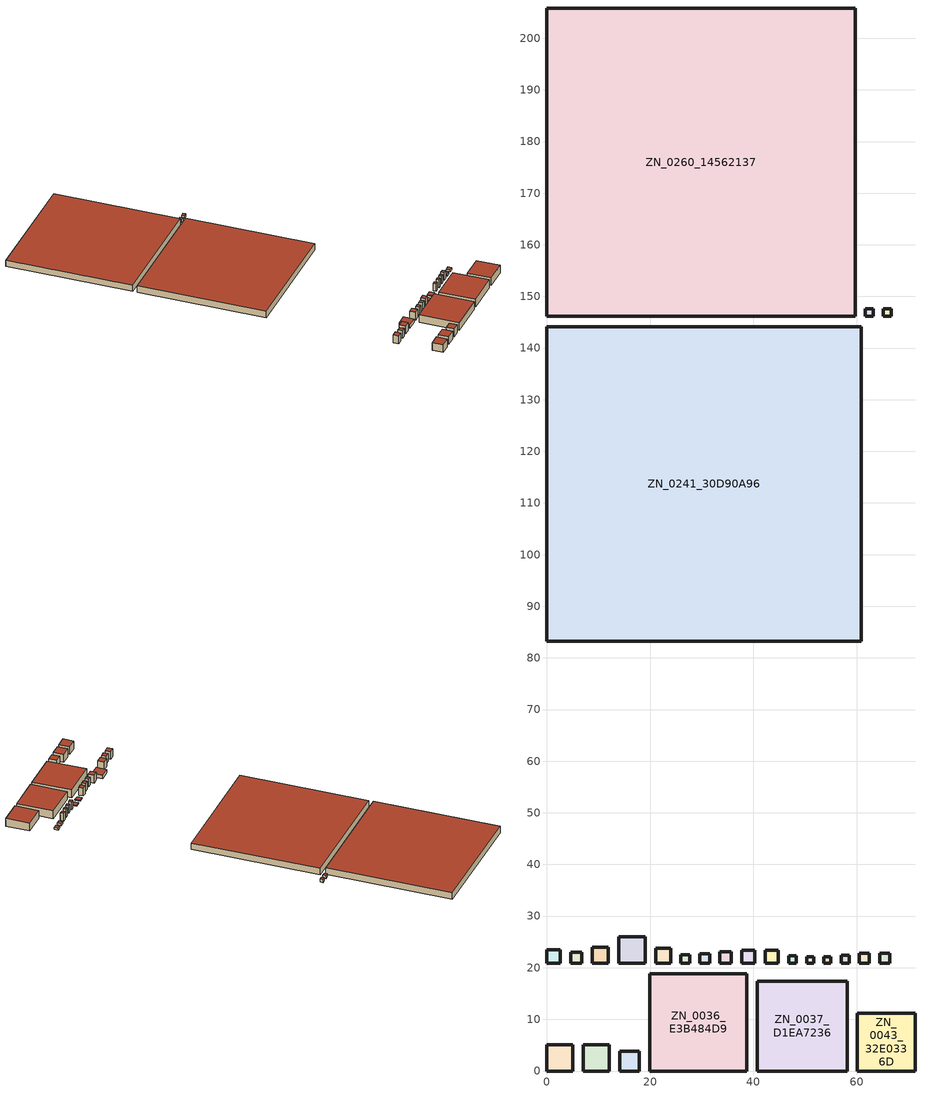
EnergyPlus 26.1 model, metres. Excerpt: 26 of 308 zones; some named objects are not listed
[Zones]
ZN_0033_D39EEAB2
 floor ground (Default_Floor_Construction): 0,5.08 5.08,5.08 5.08,0 0,0 z15
 wall outside (Default_Wall_Construction): 5.08,5.08 0,5.08 0,0 5.08,0 5.08,5.08 z15:18.95
 roof outside (Default_Roof_Construction): 0,0 5.08,0 5.08,5.08 0,5.08 z18.95
ZN_0034_07287086
 floor ground (Default_Floor_Construction): 7.08,5.06 12.14,5.06 12.14,0 7.08,0 z15
 wall outside (Default_Wall_Construction): 12.14,5.06 7.08,5.06 7.08,0 12.14,0 12.14,5.06 z15:18.95
 roof outside (Default_Roof_Construction): 7.08,0 12.14,0 12.14,5.06 7.08,5.06 z18.95
ZN_0035_F6236351
 floor ground (Default_Floor_Construction): 14.14,3.79 17.93,3.79 17.93,0 14.14,0 z15
 wall outside (Default_Wall_Construction): 17.93,3.79 14.14,3.79 14.14,0 17.93,0 17.93,3.79 z15:18.95
 roof outside (Default_Roof_Construction): 14.14,0 17.93,0 17.93,3.79 14.14,3.79 z18.95
ZN_0036_E3B484D9
 floor ground (Default_Floor_Construction): 19.93,18.83 38.77,18.83 38.77,0 19.93,0 z15
 wall outside (Default_Wall_Construction): 38.77,18.83 19.93,18.83 19.93,0 38.77,0 38.77,18.83 z15:18.95
 roof outside (Default_Roof_Construction): 19.93,0 38.77,0 38.77,18.83 19.93,18.83 z18.95
ZN_0037_D1EA7236
 floor ground (Default_Floor_Construction): 40.77,17.4 58.17,17.4 58.17,0 40.77,0 z15
 wall outside (Default_Wall_Construction): 58.17,17.4 40.77,17.4 40.77,0 58.17,0 58.17,17.4 z15:18.95
 roof outside (Default_Roof_Construction): 40.77,0 58.17,0 58.17,17.4 40.77,17.4 z18.95
ZN_0043_32E0336D
 floor ground (Default_Floor_Construction): 60.17,11.2 71.36,11.2 71.36,0 60.17,0 z15
 wall outside (Default_Wall_Construction): 71.36,11.2 60.17,11.2 60.17,0 71.36,0 71.36,11.2 z15:18.95
 roof outside (Default_Roof_Construction): 60.17,0 71.36,0 71.36,11.2 60.17,11.2 z18.95
ZN_0123_26A2CCAB
 floor ground (Default_Floor_Construction): 0,23.49 2.65,23.49 2.65,20.83 0,20.83 z15
 wall outside (Default_Wall_Construction): 2.65,23.49 0,23.49 0,20.83 2.65,20.83 2.65,23.49 z15:18.95
 roof outside (Default_Roof_Construction): 0,20.83 2.65,20.83 2.65,23.49 0,23.49 z18.95
ZN_0124_A8FB1DF4
 floor ground (Default_Floor_Construction): 4.65,23 6.82,23 6.82,20.83 4.65,20.83 z15
 wall outside (Default_Wall_Construction): 6.82,23 4.65,23 4.65,20.83 6.82,20.83 6.82,23 z15:18.95
 roof outside (Default_Roof_Construction): 4.65,20.83 6.82,20.83 6.82,23 4.65,23 z18.95
ZN_0125_6FCFDAB5
 floor ground (Default_Floor_Construction): 8.82,23.95 11.94,23.95 11.94,20.83 8.82,20.83 z15
 wall outside (Default_Wall_Construction): 11.94,23.95 8.82,23.95 8.82,20.83 11.94,20.83 11.94,23.95 z15:18.95
 roof outside (Default_Roof_Construction): 8.82,20.83 11.94,20.83 11.94,23.95 8.82,23.95 z18.95
ZN_0126_525020AB
 floor ground (Default_Floor_Construction): 13.94,25.98 19.08,25.98 19.08,20.83 13.94,20.83 z15
 wall outside (Default_Wall_Construction): 19.08,25.98 13.94,25.98 13.94,20.83 19.08,20.83 19.08,25.98 z15:16.75
 roof outside (Default_Roof_Construction): 13.94,20.83 19.08,20.83 19.08,25.98 13.94,25.98 z16.75
ZN_0127_4ABBF6DC
 floor ground (Default_Floor_Construction): 21.08,23.73 23.97,23.73 23.97,20.83 21.08,20.83 z15
 wall outside (Default_Wall_Construction): 23.97,23.73 21.08,23.73 21.08,20.83 23.97,20.83 23.97,23.73 z15:19
 roof outside (Default_Roof_Construction): 21.08,20.83 23.97,20.83 23.97,23.73 21.08,23.73 z19
ZN_0128_343C80E1
 floor ground (Default_Floor_Construction): 25.97,22.53 27.67,22.53 27.67,20.83 25.97,20.83 z15
 wall outside (Default_Wall_Construction): 27.67,22.53 25.97,22.53 25.97,20.83 27.67,20.83 27.67,22.53 z15:18.95
 roof outside (Default_Roof_Construction): 25.97,20.83 27.67,20.83 27.67,22.53 25.97,22.53 z18.95
ZN_0129_FCDEA63D
 floor ground (Default_Floor_Construction): 29.67,22.7 31.53,22.7 31.53,20.83 29.67,20.83 z15
 wall outside (Default_Wall_Construction): 31.53,22.7 29.67,22.7 29.67,20.83 31.53,20.83 31.53,22.7 z15:18.95
 roof outside (Default_Roof_Construction): 29.67,20.83 31.53,20.83 31.53,22.7 29.67,22.7 z18.95
ZN_0130_450B3D0F
 floor ground (Default_Floor_Construction): 33.53,23.05 35.74,23.05 35.74,20.83 33.53,20.83 z15
 wall outside (Default_Wall_Construction): 35.74,23.05 33.53,23.05 33.53,20.83 35.74,20.83 35.74,23.05 z15:18.95
 roof outside (Default_Roof_Construction): 33.53,20.83 35.74,20.83 35.74,23.05 33.53,23.05 z18.95
ZN_0194_0F0D150B
 floor ground (Default_Floor_Construction): 37.74,23.4 40.3,23.4 40.3,20.83 37.74,20.83 z15
 wall outside (Default_Wall_Construction): 40.3,23.4 37.74,23.4 37.74,20.83 40.3,20.83 40.3,23.4 z15:15.39
 roof outside (Default_Roof_Construction): 37.74,20.83 40.3,20.83 40.3,23.4 37.74,23.4 z15.39
ZN_0195_3DDD217D
 floor ground (Default_Floor_Construction): 42.3,23.4 44.87,23.4 44.87,20.83 42.3,20.83 z15
 wall outside (Default_Wall_Construction): 44.87,23.4 42.3,23.4 42.3,20.83 44.87,20.83 44.87,23.4 z15:15.39
 roof outside (Default_Roof_Construction): 42.3,20.83 44.87,20.83 44.87,23.4 42.3,23.4 z15.39
ZN_0207_BC55BDE5
 floor ground (Default_Floor_Construction): 46.87,22.31 48.34,22.31 48.34,20.83 46.87,20.83 z15
 wall outside (Default_Wall_Construction): 48.34,22.31 46.87,22.31 46.87,20.83 48.34,20.83 48.34,22.31 z15:18.95
 roof outside (Default_Roof_Construction): 46.87,20.83 48.34,20.83 48.34,22.31 46.87,22.31 z18.95
ZN_0208_B04A5E69
 floor ground (Default_Floor_Construction): 50.34,22.17 51.68,22.17 51.68,20.83 50.34,20.83 z15
 wall outside (Default_Wall_Construction): 51.68,22.17 50.34,22.17 50.34,20.83 51.68,20.83 51.68,22.17 z15:18.95
 roof outside (Default_Roof_Construction): 50.34,20.83 51.68,20.83 51.68,22.17 50.34,22.17 z18.95
ZN_0209_0B5E417C
 floor ground (Default_Floor_Construction): 53.68,22.15 54.99,22.15 54.99,20.83 53.68,20.83 z15
 wall outside (Default_Wall_Construction): 54.99,22.15 53.68,22.15 53.68,20.83 54.99,20.83 54.99,22.15 z15:18.95
 roof outside (Default_Roof_Construction): 53.68,20.83 54.99,20.83 54.99,22.15 53.68,22.15 z18.95
ZN_0210_C05A5679
 floor ground (Default_Floor_Construction): 56.99,22.4 58.56,22.4 58.56,20.83 56.99,20.83 z15
 wall outside (Default_Wall_Construction): 58.56,22.4 56.99,22.4 56.99,20.83 58.56,20.83 58.56,22.4 z15:18.95
 roof outside (Default_Roof_Construction): 56.99,20.83 58.56,20.83 58.56,22.4 56.99,22.4 z18.95
ZN_0222_367716B4
 floor ground (Default_Floor_Construction): 60.56,22.78 62.5,22.78 62.5,20.83 60.56,20.83 z15
 wall outside (Default_Wall_Construction): 62.5,22.78 60.56,22.78 60.56,20.83 62.5,20.83 62.5,22.78 z15:15.99
 roof outside (Default_Roof_Construction): 60.56,20.83 62.5,20.83 62.5,22.78 60.56,22.78 z15.99
ZN_0223_CDB3D360
 floor ground (Default_Floor_Construction): 64.5,22.78 66.44,22.78 66.44,20.83 64.5,20.83 z15
 wall outside (Default_Wall_Construction): 66.44,22.78 64.5,22.78 64.5,20.83 66.44,20.83 66.44,22.78 z15:15.99
 roof outside (Default_Roof_Construction): 64.5,20.83 66.44,20.83 66.44,22.78 64.5,22.78 z15.99
ZN_0241_30D90A96
 floor ground (Default_Floor_Construction): 0,144.16 60.93,144.16 60.93,83.23 0,83.23 z15
 wall outside (Default_Wall_Construction): 60.93,144.16 0,144.16 0,83.23 60.93,83.23 60.93,144.16 z15:18.2
 roof outside (Default_Roof_Construction): 0,83.23 60.93,83.23 60.93,144.16 0,144.16 z18.2
ZN_0260_14562137
 floor ground (Default_Floor_Construction): 0,205.86 59.7,205.86 59.7,146.16 0,146.16 z15
 wall outside (Default_Wall_Construction): 59.7,205.86 0,205.86 0,146.16 59.7,146.16 59.7,205.86 z15:18.2
 roof outside (Default_Roof_Construction): 0,146.16 59.7,146.16 59.7,205.86 0,205.86 z18.2
ZN_0274_1ED6441B
 floor ground (Default_Floor_Construction): 61.7,147.66 63.2,147.66 63.2,146.16 61.7,146.16 z15
 wall outside (Default_Wall_Construction): 63.2,147.66 61.7,147.66 61.7,146.16 63.2,146.16 63.2,147.66 z15:16.57
 roof outside (Default_Roof_Construction): 61.7,146.16 63.2,146.16 63.2,147.66 61.7,147.66 z16.57
ZN_0275_2B29D3B8
 floor ground (Default_Floor_Construction): 65.2,147.66 66.7,147.66 66.7,146.16 65.2,146.16 z15
 wall outside (Default_Wall_Construction): 66.7,147.66 65.2,147.66 65.2,146.16 66.7,146.16 66.7,147.66 z15:16.57
 roof outside (Default_Roof_Construction): 65.2,146.16 66.7,146.16 66.7,147.66 65.2,147.66 z16.57
[Building]
GreenFlow_MVP_Building: 0, City, 0.04, 0.4, FullExterior
[SizingPeriod:DesignDay]
GreenFlow_Hanoi_Summer_Design_Day: 7, 21, SummerDesignDay, 35, 8, , , Wetbulb, 26, , , , , 101325, 3, 180, No, No, No, ASHRAEClearSky, , , , , 1
GreenFlow_Hanoi_Winter_Design_Day: 1, 21, WinterDesignDay, 12, 5, , , Wetbulb, 8, , , , , 101325, 3, 0, No, No, No, ASHRAEClearSky, , , , , 0.8
[Site:Location]
Hanoi.City: 21.03, 105.85, 7, 10
[Site:GroundTemperature:BuildingSurface]
18, 18, 20, 23, 26, 28, 29, 29, 27, 25, 22, 19
[Material]
Default_Material_Mass: MediumRough, 0.2, 1, 1000, 1000
[Material:NoMass]
Default_Insulation: MediumRough, 2
[Construction]
Default_Wall_Construction; Default_Roof_Construction: Default_Material_Mass, Default_Insulation
Default_Floor_Construction: Default_Material_Mass
[Zone]
ZN_0033_D39EEAB2: 0, 0, 0, 15, 1, 1, 3.95, 101.793, 25.7703, , , Yes
ZN_0034_07287086: 0, 7.07645, 0, 15, 1, 1, 3.95, 101.183, 25.6159, , , Yes
ZN_0035_F6236351: 0, 14.1377, 0, 15, 1, 1, 3.95, 56.8269, 14.3866, , , Yes
ZN_0036_E3B484D9: 0, 19.9306, 0, 15, 1, 1, 3.95, 1401.21, 354.736, , , Yes
ZN_0037_D1EA7236: 0, 40.7651, 0, 15, 1, 1, 3.95, 1196.26, 302.851, , , Yes
ZN_0043_32E0336D: 0, 60.1677, 0, 15, 1, 1, 3.95, 495.2, 125.367, , , Yes
ZN_0123_26A2CCAB: 0, 0, 20.8344, 15, 1, 1, 3.95, 27.7577, 7.02727, , , Yes
ZN_0124_A8FB1DF4: 0, 4.6509, 20.8344, 15, 1, 1, 3.95, 18.5588, 4.69842, , , Yes
ZN_0125_6FCFDAB5: 0, 8.81848, 20.8344, 15, 1, 1, 3.95, 38.414, 9.72506, , , Yes
ZN_0126_525020AB: 0, 13.937, 20.8344, 15, 1, 1, 1.7545, 46.4121, 26.4532, , , Yes
ZN_0127_4ABBF6DC: 0, 21.0803, 20.8344, 15, 1, 1, 4, 33.5056, 8.37639, , , Yes
ZN_0128_343C80E1: 0, 25.9745, 20.8344, 15, 1, 1, 3.95, 11.3524, 2.87401, , , Yes
ZN_0129_FCDEA63D: 0, 29.6697, 20.8344, 15, 1, 1, 3.95, 13.685, 3.46456, , , Yes
ZN_0130_450B3D0F: 0, 33.5311, 20.8344, 15, 1, 1, 3.95, 19.32, 4.89114, , , Yes
ZN_0194_0F0D150B: 0, 37.7427, 20.8344, 15, 1, 1, 0.3916, 2.57085, 6.565, , , Yes
ZN_0195_3DDD217D: 0, 42.3049, 20.8344, 15, 1, 1, 0.3911, 2.56722, 6.5641, , , Yes
ZN_0207_BC55BDE5: 0, 46.8669, 20.8344, 15, 1, 1, 3.95, 8.61303, 2.18051, , , Yes
ZN_0208_B04A5E69: 0, 50.3436, 20.8344, 15, 1, 1, 3.95, 7.01615, 1.77624, , , Yes
ZN_0209_0B5E417C: 0, 53.6764, 20.8344, 15, 1, 1, 3.95, 6.84684, 1.73338, , , Yes
ZN_0210_C05A5679: 0, 56.9929, 20.8344, 15, 1, 1, 3.95, 9.6744, 2.44921, , , Yes
ZN_0222_367716B4: 0, 60.5579, 20.8344, 15, 1, 1, 0.9887, 3.72819, 3.7708, , , Yes
ZN_0223_CDB3D360: 0, 64.4998, 20.8344, 15, 1, 1, 0.9888, 3.72916, 3.7714, , , Yes
ZN_0241_30D90A96: 0, 0, 83.2328, 15, 1, 1, 3.2, 11878.8, 3712.13, , , Yes
ZN_0260_14562137: 0, 0, 146.16, 15, 1, 1, 3.2, 11405, 3564.05, , , Yes
ZN_0274_1ED6441B: 0, 61.6997, 146.16, 15, 1, 1, 1.5707, 3.53408, 2.25, , , Yes
ZN_0275_2B29D3B8: 0, 65.1997, 146.16, 15, 1, 1, 1.5707, 3.53408, 2.25, , , Yes
[People]
ZN_0033_D39EEAB2_People: ZN_0033_D39EEAB2, GreenFlow_Occupancy_Schedule, People, 1.0308, , , 0.3, , Activity_Level_Default
ZN_0034_07287086_People: ZN_0034_07287086, GreenFlow_Occupancy_Schedule, People, 1.0246, , , 0.3, , Activity_Level_Default
ZN_0035_F6236351_People: ZN_0035_F6236351, GreenFlow_Occupancy_Schedule, People, 0.5755, , , 0.3, , Activity_Level_Default
ZN_0036_E3B484D9_People: ZN_0036_E3B484D9, GreenFlow_Occupancy_Schedule, People, 35.4736, , , 0.3, , Activity_Level_Default
ZN_0037_D1EA7236_People: ZN_0037_D1EA7236, GreenFlow_Occupancy_Schedule, People, 30.2851, , , 0.3, , Activity_Level_Default
ZN_0043_32E0336D_People: ZN_0043_32E0336D, GreenFlow_Occupancy_Schedule, People, 12.5367, , , 0.3, , Activity_Level_Default
ZN_0123_26A2CCAB_People: ZN_0123_26A2CCAB, GreenFlow_Occupancy_Schedule, People, 0.3514, , , 0.3, , Activity_Level_Default
ZN_0124_A8FB1DF4_People: ZN_0124_A8FB1DF4, GreenFlow_Occupancy_Schedule, People, 0.2349, , , 0.3, , Activity_Level_Default
ZN_0125_6FCFDAB5_People: ZN_0125_6FCFDAB5, GreenFlow_Occupancy_Schedule, People, 0.3242, , , 0.3, , Activity_Level_Default
ZN_0126_525020AB_People: ZN_0126_525020AB, GreenFlow_Occupancy_Schedule, People, 10.5813, , , 0.3, , Activity_Level_Default
ZN_0127_4ABBF6DC_People: ZN_0127_4ABBF6DC, GreenFlow_Occupancy_Schedule, People, 1.6753, , , 0.3, , Activity_Level_Default
ZN_0128_343C80E1_People: ZN_0128_343C80E1, GreenFlow_Occupancy_Schedule, People, 0.1437, , , 0.3, , Activity_Level_Default
ZN_0129_FCDEA63D_People: ZN_0129_FCDEA63D, GreenFlow_Occupancy_Schedule, People, 0.1732, , , 0.3, , Activity_Level_Default
ZN_0130_450B3D0F_People: ZN_0130_450B3D0F, GreenFlow_Occupancy_Schedule, People, 0.2446, , , 0.3, , Activity_Level_Default
ZN_0194_0F0D150B_People: ZN_0194_0F0D150B, GreenFlow_Occupancy_Schedule, People, 0.2188, , , 0.3, , Activity_Level_Default
ZN_0195_3DDD217D_People: ZN_0195_3DDD217D, GreenFlow_Occupancy_Schedule, People, 0.2188, , , 0.3, , Activity_Level_Default
ZN_0207_BC55BDE5_People: ZN_0207_BC55BDE5, GreenFlow_Occupancy_Schedule, People, 0.0727, , , 0.3, , Activity_Level_Default
ZN_0208_B04A5E69_People: ZN_0208_B04A5E69, GreenFlow_Occupancy_Schedule, People, 0.0592, , , 0.3, , Activity_Level_Default
ZN_0209_0B5E417C_People: ZN_0209_0B5E417C, GreenFlow_Occupancy_Schedule, People, 0.0578, , , 0.3, , Activity_Level_Default
ZN_0210_C05A5679_People: ZN_0210_C05A5679, GreenFlow_Occupancy_Schedule, People, 0.0816, , , 0.3, , Activity_Level_Default
ZN_0222_367716B4_People: ZN_0222_367716B4, GreenFlow_Occupancy_Schedule, People, 0.1257, , , 0.3, , Activity_Level_Default
ZN_0223_CDB3D360_People: ZN_0223_CDB3D360, GreenFlow_Occupancy_Schedule, People, 0.1257, , , 0.3, , Activity_Level_Default
ZN_0241_30D90A96_People: ZN_0241_30D90A96, GreenFlow_Occupancy_Schedule, People, 123.738, , , 0.3, , Activity_Level_Default
ZN_0260_14562137_People: ZN_0260_14562137, GreenFlow_Occupancy_Schedule, People, 118.802, , , 0.3, , Activity_Level_Default
ZN_0274_1ED6441B_People: ZN_0274_1ED6441B, GreenFlow_Occupancy_Schedule, People, 0.15, , , 0.3, , Activity_Level_Default
ZN_0275_2B29D3B8_People: ZN_0275_2B29D3B8, GreenFlow_Occupancy_Schedule, People, 0.15, , , 0.3, , Activity_Level_Default
[Lights]
ZN_0033_D39EEAB2_Lights: ZN_0033_D39EEAB2, GreenFlow_Lights_Schedule, Watts/Area, , 6, , 0, 0.4, 0.2
ZN_0034_07287086_Lights: ZN_0034_07287086, GreenFlow_Lights_Schedule, Watts/Area, , 6, , 0, 0.4, 0.2
ZN_0035_F6236351_Lights: ZN_0035_F6236351, GreenFlow_Lights_Schedule, Watts/Area, , 6, , 0, 0.4, 0.2
ZN_0036_E3B484D9_Lights: ZN_0036_E3B484D9, GreenFlow_Lights_Schedule, Watts/Area, , 10, , 0, 0.4, 0.2
ZN_0037_D1EA7236_Lights: ZN_0037_D1EA7236, GreenFlow_Lights_Schedule, Watts/Area, , 10, , 0, 0.4, 0.2
ZN_0043_32E0336D_Lights: ZN_0043_32E0336D, GreenFlow_Lights_Schedule, Watts/Area, , 10, , 0, 0.4, 0.2
ZN_0123_26A2CCAB_Lights: ZN_0123_26A2CCAB, GreenFlow_Lights_Schedule, Watts/Area, , 6, , 0, 0.4, 0.2
ZN_0124_A8FB1DF4_Lights: ZN_0124_A8FB1DF4, GreenFlow_Lights_Schedule, Watts/Area, , 6, , 0, 0.4, 0.2
ZN_0125_6FCFDAB5_Lights: ZN_0125_6FCFDAB5, GreenFlow_Lights_Schedule, Watts/Area, , 5, , 0, 0.4, 0.2
ZN_0126_525020AB_Lights: ZN_0126_525020AB, GreenFlow_Lights_Schedule, Watts/Area, , 12, , 0, 0.4, 0.2
ZN_0127_4ABBF6DC_Lights: ZN_0127_4ABBF6DC, GreenFlow_Lights_Schedule, Watts/Area, , 10, , 0, 0.4, 0.2
ZN_0128_343C80E1_Lights: ZN_0128_343C80E1, GreenFlow_Lights_Schedule, Watts/Area, , 6, , 0, 0.4, 0.2
ZN_0129_FCDEA63D_Lights: ZN_0129_FCDEA63D, GreenFlow_Lights_Schedule, Watts/Area, , 6, , 0, 0.4, 0.2
ZN_0130_450B3D0F_Lights: ZN_0130_450B3D0F, GreenFlow_Lights_Schedule, Watts/Area, , 6, , 0, 0.4, 0.2
ZN_0194_0F0D150B_Lights: ZN_0194_0F0D150B, GreenFlow_Lights_Schedule, Watts/Area, , 5, , 0, 0.4, 0.2
ZN_0195_3DDD217D_Lights: ZN_0195_3DDD217D, GreenFlow_Lights_Schedule, Watts/Area, , 5, , 0, 0.4, 0.2
ZN_0207_BC55BDE5_Lights: ZN_0207_BC55BDE5, GreenFlow_Lights_Schedule, Watts/Area, , 5, , 0, 0.4, 0.2
ZN_0208_B04A5E69_Lights: ZN_0208_B04A5E69, GreenFlow_Lights_Schedule, Watts/Area, , 5, , 0, 0.4, 0.2
ZN_0209_0B5E417C_Lights: ZN_0209_0B5E417C, GreenFlow_Lights_Schedule, Watts/Area, , 5, , 0, 0.4, 0.2
ZN_0210_C05A5679_Lights: ZN_0210_C05A5679, GreenFlow_Lights_Schedule, Watts/Area, , 5, , 0, 0.4, 0.2
ZN_0222_367716B4_Lights: ZN_0222_367716B4, GreenFlow_Lights_Schedule, Watts/Area, , 5, , 0, 0.4, 0.2
ZN_0223_CDB3D360_Lights: ZN_0223_CDB3D360, GreenFlow_Lights_Schedule, Watts/Area, , 5, , 0, 0.4, 0.2
ZN_0241_30D90A96_Lights: ZN_0241_30D90A96, GreenFlow_Lights_Schedule, Watts/Area, , 4, , 0, 0.4, 0.2
ZN_0260_14562137_Lights: ZN_0260_14562137, GreenFlow_Lights_Schedule, Watts/Area, , 4, , 0, 0.4, 0.2
ZN_0274_1ED6441B_Lights: ZN_0274_1ED6441B, GreenFlow_Lights_Schedule, Watts/Area, , 8, , 0, 0.4, 0.2
ZN_0275_2B29D3B8_Lights: ZN_0275_2B29D3B8, GreenFlow_Lights_Schedule, Watts/Area, , 8, , 0, 0.4, 0.2
[ElectricEquipment]
ZN_0033_D39EEAB2_Equipment: ZN_0033_D39EEAB2, GreenFlow_Equipment_Schedule, Watts/Area, , 2, , 0, 0.5, 0
ZN_0034_07287086_Equipment: ZN_0034_07287086, GreenFlow_Equipment_Schedule, Watts/Area, , 2, , 0, 0.5, 0
ZN_0035_F6236351_Equipment: ZN_0035_F6236351, GreenFlow_Equipment_Schedule, Watts/Area, , 2, , 0, 0.5, 0
ZN_0036_E3B484D9_Equipment: ZN_0036_E3B484D9, GreenFlow_Equipment_Schedule, Watts/Area, , 12, , 0, 0.5, 0
ZN_0037_D1EA7236_Equipment: ZN_0037_D1EA7236, GreenFlow_Equipment_Schedule, Watts/Area, , 12, , 0, 0.5, 0
ZN_0043_32E0336D_Equipment: ZN_0043_32E0336D, GreenFlow_Equipment_Schedule, Watts/Area, , 12, , 0, 0.5, 0
ZN_0123_26A2CCAB_Equipment: ZN_0123_26A2CCAB, GreenFlow_Equipment_Schedule, Watts/Area, , 3, , 0, 0.5, 0
ZN_0124_A8FB1DF4_Equipment: ZN_0124_A8FB1DF4, GreenFlow_Equipment_Schedule, Watts/Area, , 3, , 0, 0.5, 0
ZN_0125_6FCFDAB5_Equipment: ZN_0125_6FCFDAB5, GreenFlow_Equipment_Schedule, Watts/Area, , 20, , 0, 0.5, 0
ZN_0126_525020AB_Equipment: ZN_0126_525020AB, GreenFlow_Equipment_Schedule, Watts/Area, , 10, , 0, 0.5, 0
ZN_0127_4ABBF6DC_Equipment: ZN_0127_4ABBF6DC, GreenFlow_Equipment_Schedule, Watts/Area, , 15, , 0, 0.5, 0
ZN_0128_343C80E1_Equipment: ZN_0128_343C80E1, GreenFlow_Equipment_Schedule, Watts/Area, , 3, , 0, 0.5, 0
ZN_0129_FCDEA63D_Equipment: ZN_0129_FCDEA63D, GreenFlow_Equipment_Schedule, Watts/Area, , 3, , 0, 0.5, 0
ZN_0130_450B3D0F_Equipment: ZN_0130_450B3D0F, GreenFlow_Equipment_Schedule, Watts/Area, , 3, , 0, 0.5, 0
ZN_0194_0F0D150B_Equipment: ZN_0194_0F0D150B, GreenFlow_Equipment_Schedule, Watts/Area, , 20, , 0, 0.5, 0
ZN_0195_3DDD217D_Equipment: ZN_0195_3DDD217D, GreenFlow_Equipment_Schedule, Watts/Area, , 20, , 0, 0.5, 0
ZN_0207_BC55BDE5_Equipment: ZN_0207_BC55BDE5, GreenFlow_Equipment_Schedule, Watts/Area, , 20, , 0, 0.5, 0
ZN_0208_B04A5E69_Equipment: ZN_0208_B04A5E69, GreenFlow_Equipment_Schedule, Watts/Area, , 20, , 0, 0.5, 0
ZN_0209_0B5E417C_Equipment: ZN_0209_0B5E417C, GreenFlow_Equipment_Schedule, Watts/Area, , 20, , 0, 0.5, 0
ZN_0210_C05A5679_Equipment: ZN_0210_C05A5679, GreenFlow_Equipment_Schedule, Watts/Area, , 20, , 0, 0.5, 0
ZN_0222_367716B4_Equipment: ZN_0222_367716B4, GreenFlow_Equipment_Schedule, Watts/Area, , 20, , 0, 0.5, 0
ZN_0223_CDB3D360_Equipment: ZN_0223_CDB3D360, GreenFlow_Equipment_Schedule, Watts/Area, , 20, , 0, 0.5, 0
ZN_0241_30D90A96_Equipment: ZN_0241_30D90A96, GreenFlow_Equipment_Schedule, Watts/Area, , 2, , 0, 0.5, 0
ZN_0260_14562137_Equipment: ZN_0260_14562137, GreenFlow_Equipment_Schedule, Watts/Area, , 2, , 0, 0.5, 0
ZN_0274_1ED6441B_Equipment: ZN_0274_1ED6441B, GreenFlow_Equipment_Schedule, Watts/Area, , 8, , 0, 0.5, 0
ZN_0275_2B29D3B8_Equipment: ZN_0275_2B29D3B8, GreenFlow_Equipment_Schedule, Watts/Area, , 8, , 0, 0.5, 0
[DesignSpecification:OutdoorAir]
ZN_0033_D39EEAB2_OutdoorAir; ZN_0034_07287086_OutdoorAir; ZN_0035_F6236351_OutdoorAir; ZN_0036_E3B484D9_OutdoorAir; ZN_0037_D1EA7236_OutdoorAir; ZN_0043_32E0336D_OutdoorAir; ZN_0123_26A2CCAB_OutdoorAir; ZN_0124_A8FB1DF4_OutdoorAir; ZN_0125_6FCFDAB5_OutdoorAir; ZN_0126_525020AB_OutdoorAir; ZN_0127_4ABBF6DC_OutdoorAir; ZN_0128_343C80E1_OutdoorAir; ZN_0129_FCDEA63D_OutdoorAir; ZN_0130_450B3D0F_OutdoorAir; ZN_0194_0F0D150B_OutdoorAir; ZN_0195_3DDD217D_OutdoorAir; ZN_0207_BC55BDE5_OutdoorAir; ZN_0208_B04A5E69_OutdoorAir; ZN_0209_0B5E417C_OutdoorAir; ZN_0210_C05A5679_OutdoorAir; ZN_0222_367716B4_OutdoorAir; ZN_0223_CDB3D360_OutdoorAir; ZN_0274_1ED6441B_OutdoorAir; ZN_0275_2B29D3B8_OutdoorAir: Sum, 0.00944, 0.0003
ZN_0241_30D90A96_OutdoorAir; ZN_0260_14562137_OutdoorAir: Sum, 0.002, 0.0001
[ZoneInfiltration:DesignFlowRate]
ZN_0033_D39EEAB2_Infiltration: ZN_0033_D39EEAB2, Always_On, AirChanges/Hour, , , , 0.3
ZN_0034_07287086_Infiltration: ZN_0034_07287086, Always_On, AirChanges/Hour, , , , 0.3
ZN_0035_F6236351_Infiltration: ZN_0035_F6236351, Always_On, AirChanges/Hour, , , , 0.3
ZN_0036_E3B484D9_Infiltration: ZN_0036_E3B484D9, Always_On, AirChanges/Hour, , , , 0.3
ZN_0037_D1EA7236_Infiltration: ZN_0037_D1EA7236, Always_On, AirChanges/Hour, , , , 0.3
ZN_0043_32E0336D_Infiltration: ZN_0043_32E0336D, Always_On, AirChanges/Hour, , , , 0.3
ZN_0123_26A2CCAB_Infiltration: ZN_0123_26A2CCAB, Always_On, AirChanges/Hour, , , , 0.3
ZN_0124_A8FB1DF4_Infiltration: ZN_0124_A8FB1DF4, Always_On, AirChanges/Hour, , , , 0.3
ZN_0125_6FCFDAB5_Infiltration: ZN_0125_6FCFDAB5, Always_On, AirChanges/Hour, , , , 0.3
ZN_0126_525020AB_Infiltration: ZN_0126_525020AB, Always_On, AirChanges/Hour, , , , 0.3
ZN_0127_4ABBF6DC_Infiltration: ZN_0127_4ABBF6DC, Always_On, AirChanges/Hour, , , , 0.3
ZN_0128_343C80E1_Infiltration: ZN_0128_343C80E1, Always_On, AirChanges/Hour, , , , 0.3
ZN_0129_FCDEA63D_Infiltration: ZN_0129_FCDEA63D, Always_On, AirChanges/Hour, , , , 0.3
ZN_0130_450B3D0F_Infiltration: ZN_0130_450B3D0F, Always_On, AirChanges/Hour, , , , 0.3
ZN_0194_0F0D150B_Infiltration: ZN_0194_0F0D150B, Always_On, AirChanges/Hour, , , , 0.3
ZN_0195_3DDD217D_Infiltration: ZN_0195_3DDD217D, Always_On, AirChanges/Hour, , , , 0.3
ZN_0207_BC55BDE5_Infiltration: ZN_0207_BC55BDE5, Always_On, AirChanges/Hour, , , , 0.3
ZN_0208_B04A5E69_Infiltration: ZN_0208_B04A5E69, Always_On, AirChanges/Hour, , , , 0.3
ZN_0209_0B5E417C_Infiltration: ZN_0209_0B5E417C, Always_On, AirChanges/Hour, , , , 0.3
ZN_0210_C05A5679_Infiltration: ZN_0210_C05A5679, Always_On, AirChanges/Hour, , , , 0.3
ZN_0222_367716B4_Infiltration: ZN_0222_367716B4, Always_On, AirChanges/Hour, , , , 0.3
ZN_0223_CDB3D360_Infiltration: ZN_0223_CDB3D360, Always_On, AirChanges/Hour, , , , 0.3
ZN_0241_30D90A96_Infiltration: ZN_0241_30D90A96, Always_On, AirChanges/Hour, , , , 0.3
ZN_0260_14562137_Infiltration: ZN_0260_14562137, Always_On, AirChanges/Hour, , , , 0.3
ZN_0274_1ED6441B_Infiltration: ZN_0274_1ED6441B, Always_On, AirChanges/Hour, , , , 0.3
ZN_0275_2B29D3B8_Infiltration: ZN_0275_2B29D3B8, Always_On, AirChanges/Hour, , , , 0.3
[Sizing:Zone]
ZN_0033_D39EEAB2: SupplyAirTemperature, 12.8, , SupplyAirTemperature, 50, , 0.008, 0.008, ZN_0033_D39EEAB2_OutdoorAir, , , DesignDay, , , , , DesignDay
ZN_0034_07287086: SupplyAirTemperature, 12.8, , SupplyAirTemperature, 50, , 0.008, 0.008, ZN_0034_07287086_OutdoorAir, , , DesignDay, , , , , DesignDay
ZN_0035_F6236351: SupplyAirTemperature, 12.8, , SupplyAirTemperature, 50, , 0.008, 0.008, ZN_0035_F6236351_OutdoorAir, , , DesignDay, , , , , DesignDay
ZN_0036_E3B484D9: SupplyAirTemperature, 12.8, , SupplyAirTemperature, 50, , 0.008, 0.008, ZN_0036_E3B484D9_OutdoorAir, , , DesignDay, , , , , DesignDay
ZN_0037_D1EA7236: SupplyAirTemperature, 12.8, , SupplyAirTemperature, 50, , 0.008, 0.008, ZN_0037_D1EA7236_OutdoorAir, , , DesignDay, , , , , DesignDay
ZN_0043_32E0336D: SupplyAirTemperature, 12.8, , SupplyAirTemperature, 50, , 0.008, 0.008, ZN_0043_32E0336D_OutdoorAir, , , DesignDay, , , , , DesignDay
ZN_0123_26A2CCAB: SupplyAirTemperature, 12.8, , SupplyAirTemperature, 50, , 0.008, 0.008, ZN_0123_26A2CCAB_OutdoorAir, , , DesignDay, , , , , DesignDay
ZN_0124_A8FB1DF4: SupplyAirTemperature, 12.8, , SupplyAirTemperature, 50, , 0.008, 0.008, ZN_0124_A8FB1DF4_OutdoorAir, , , DesignDay, , , , , DesignDay
ZN_0125_6FCFDAB5: SupplyAirTemperature, 12.8, , SupplyAirTemperature, 50, , 0.008, 0.008, ZN_0125_6FCFDAB5_OutdoorAir, , , DesignDay, , , , , DesignDay
ZN_0126_525020AB: SupplyAirTemperature, 12.8, , SupplyAirTemperature, 50, , 0.008, 0.008, ZN_0126_525020AB_OutdoorAir, , , DesignDay, , , , , DesignDay
ZN_0127_4ABBF6DC: SupplyAirTemperature, 12.8, , SupplyAirTemperature, 50, , 0.008, 0.008, ZN_0127_4ABBF6DC_OutdoorAir, , , DesignDay, , , , , DesignDay
ZN_0128_343C80E1: SupplyAirTemperature, 12.8, , SupplyAirTemperature, 50, , 0.008, 0.008, ZN_0128_343C80E1_OutdoorAir, , , DesignDay, , , , , DesignDay
ZN_0129_FCDEA63D: SupplyAirTemperature, 12.8, , SupplyAirTemperature, 50, , 0.008, 0.008, ZN_0129_FCDEA63D_OutdoorAir, , , DesignDay, , , , , DesignDay
ZN_0130_450B3D0F: SupplyAirTemperature, 12.8, , SupplyAirTemperature, 50, , 0.008, 0.008, ZN_0130_450B3D0F_OutdoorAir, , , DesignDay, , , , , DesignDay
ZN_0194_0F0D150B: SupplyAirTemperature, 12.8, , SupplyAirTemperature, 50, , 0.008, 0.008, ZN_0194_0F0D150B_OutdoorAir, , , DesignDay, , , , , DesignDay
ZN_0195_3DDD217D: SupplyAirTemperature, 12.8, , SupplyAirTemperature, 50, , 0.008, 0.008, ZN_0195_3DDD217D_OutdoorAir, , , DesignDay, , , , , DesignDay
ZN_0207_BC55BDE5: SupplyAirTemperature, 12.8, , SupplyAirTemperature, 50, , 0.008, 0.008, ZN_0207_BC55BDE5_OutdoorAir, , , DesignDay, , , , , DesignDay
ZN_0208_B04A5E69: SupplyAirTemperature, 12.8, , SupplyAirTemperature, 50, , 0.008, 0.008, ZN_0208_B04A5E69_OutdoorAir, , , DesignDay, , , , , DesignDay
ZN_0209_0B5E417C: SupplyAirTemperature, 12.8, , SupplyAirTemperature, 50, , 0.008, 0.008, ZN_0209_0B5E417C_OutdoorAir, , , DesignDay, , , , , DesignDay
ZN_0210_C05A5679: SupplyAirTemperature, 12.8, , SupplyAirTemperature, 50, , 0.008, 0.008, ZN_0210_C05A5679_OutdoorAir, , , DesignDay, , , , , DesignDay
ZN_0222_367716B4: SupplyAirTemperature, 12.8, , SupplyAirTemperature, 50, , 0.008, 0.008, ZN_0222_367716B4_OutdoorAir, , , DesignDay, , , , , DesignDay
ZN_0223_CDB3D360: SupplyAirTemperature, 12.8, , SupplyAirTemperature, 50, , 0.008, 0.008, ZN_0223_CDB3D360_OutdoorAir, , , DesignDay, , , , , DesignDay
ZN_0241_30D90A96: SupplyAirTemperature, 12.8, , SupplyAirTemperature, 50, , 0.008, 0.008, ZN_0241_30D90A96_OutdoorAir, , , DesignDay, , , , , DesignDay
ZN_0260_14562137: SupplyAirTemperature, 12.8, , SupplyAirTemperature, 50, , 0.008, 0.008, ZN_0260_14562137_OutdoorAir, , , DesignDay, , , , , DesignDay
ZN_0274_1ED6441B: SupplyAirTemperature, 12.8, , SupplyAirTemperature, 50, , 0.008, 0.008, ZN_0274_1ED6441B_OutdoorAir, , , DesignDay, , , , , DesignDay
ZN_0275_2B29D3B8: SupplyAirTemperature, 12.8, , SupplyAirTemperature, 50, , 0.008, 0.008, ZN_0275_2B29D3B8_OutdoorAir, , , DesignDay, , , , , DesignDay
[ThermostatSetpoint:DualSetpoint]
ZN_0033_D39EEAB2_DualSetpoint; ZN_0034_07287086_DualSetpoint; ZN_0035_F6236351_DualSetpoint; ZN_0036_E3B484D9_DualSetpoint; ZN_0037_D1EA7236_DualSetpoint; ZN_0043_32E0336D_DualSetpoint; ZN_0123_26A2CCAB_DualSetpoint; ZN_0124_A8FB1DF4_DualSetpoint; ZN_0125_6FCFDAB5_DualSetpoint; ZN_0126_525020AB_DualSetpoint; ZN_0127_4ABBF6DC_DualSetpoint; ZN_0128_343C80E1_DualSetpoint; ZN_0129_FCDEA63D_DualSetpoint; ZN_0130_450B3D0F_DualSetpoint; ZN_0194_0F0D150B_DualSetpoint; ZN_0195_3DDD217D_DualSetpoint; ZN_0207_BC55BDE5_DualSetpoint; ZN_0208_B04A5E69_DualSetpoint; ZN_0209_0B5E417C_DualSetpoint; ZN_0210_C05A5679_DualSetpoint; ZN_0222_367716B4_DualSetpoint; ZN_0223_CDB3D360_DualSetpoint; ZN_0241_30D90A96_DualSetpoint; ZN_0260_14562137_DualSetpoint; ZN_0274_1ED6441B_DualSetpoint; ZN_0275_2B29D3B8_DualSetpoint: GreenFlow_Heating_Setpoint_Schedule, GreenFlow_Cooling_Setpoint_Schedule_Baseline25
[ZoneControl:Thermostat]
ZN_0033_D39EEAB2_Thermostat: ZN_0033_D39EEAB2, DualSetpoint_Control_Type, ThermostatSetpoint:DualSetpoint, ZN_0033_D39EEAB2_DualSetpoint
ZN_0034_07287086_Thermostat: ZN_0034_07287086, DualSetpoint_Control_Type, ThermostatSetpoint:DualSetpoint, ZN_0034_07287086_DualSetpoint
ZN_0035_F6236351_Thermostat: ZN_0035_F6236351, DualSetpoint_Control_Type, ThermostatSetpoint:DualSetpoint, ZN_0035_F6236351_DualSetpoint
ZN_0036_E3B484D9_Thermostat: ZN_0036_E3B484D9, DualSetpoint_Control_Type, ThermostatSetpoint:DualSetpoint, ZN_0036_E3B484D9_DualSetpoint
ZN_0037_D1EA7236_Thermostat: ZN_0037_D1EA7236, DualSetpoint_Control_Type, ThermostatSetpoint:DualSetpoint, ZN_0037_D1EA7236_DualSetpoint
ZN_0043_32E0336D_Thermostat: ZN_0043_32E0336D, DualSetpoint_Control_Type, ThermostatSetpoint:DualSetpoint, ZN_0043_32E0336D_DualSetpoint
ZN_0123_26A2CCAB_Thermostat: ZN_0123_26A2CCAB, DualSetpoint_Control_Type, ThermostatSetpoint:DualSetpoint, ZN_0123_26A2CCAB_DualSetpoint
ZN_0124_A8FB1DF4_Thermostat: ZN_0124_A8FB1DF4, DualSetpoint_Control_Type, ThermostatSetpoint:DualSetpoint, ZN_0124_A8FB1DF4_DualSetpoint
ZN_0125_6FCFDAB5_Thermostat: ZN_0125_6FCFDAB5, DualSetpoint_Control_Type, ThermostatSetpoint:DualSetpoint, ZN_0125_6FCFDAB5_DualSetpoint
ZN_0126_525020AB_Thermostat: ZN_0126_525020AB, DualSetpoint_Control_Type, ThermostatSetpoint:DualSetpoint, ZN_0126_525020AB_DualSetpoint
ZN_0127_4ABBF6DC_Thermostat: ZN_0127_4ABBF6DC, DualSetpoint_Control_Type, ThermostatSetpoint:DualSetpoint, ZN_0127_4ABBF6DC_DualSetpoint
ZN_0128_343C80E1_Thermostat: ZN_0128_343C80E1, DualSetpoint_Control_Type, ThermostatSetpoint:DualSetpoint, ZN_0128_343C80E1_DualSetpoint
ZN_0129_FCDEA63D_Thermostat: ZN_0129_FCDEA63D, DualSetpoint_Control_Type, ThermostatSetpoint:DualSetpoint, ZN_0129_FCDEA63D_DualSetpoint
ZN_0130_450B3D0F_Thermostat: ZN_0130_450B3D0F, DualSetpoint_Control_Type, ThermostatSetpoint:DualSetpoint, ZN_0130_450B3D0F_DualSetpoint
ZN_0194_0F0D150B_Thermostat: ZN_0194_0F0D150B, DualSetpoint_Control_Type, ThermostatSetpoint:DualSetpoint, ZN_0194_0F0D150B_DualSetpoint
ZN_0195_3DDD217D_Thermostat: ZN_0195_3DDD217D, DualSetpoint_Control_Type, ThermostatSetpoint:DualSetpoint, ZN_0195_3DDD217D_DualSetpoint
ZN_0207_BC55BDE5_Thermostat: ZN_0207_BC55BDE5, DualSetpoint_Control_Type, ThermostatSetpoint:DualSetpoint, ZN_0207_BC55BDE5_DualSetpoint
ZN_0208_B04A5E69_Thermostat: ZN_0208_B04A5E69, DualSetpoint_Control_Type, ThermostatSetpoint:DualSetpoint, ZN_0208_B04A5E69_DualSetpoint
ZN_0209_0B5E417C_Thermostat: ZN_0209_0B5E417C, DualSetpoint_Control_Type, ThermostatSetpoint:DualSetpoint, ZN_0209_0B5E417C_DualSetpoint
ZN_0210_C05A5679_Thermostat: ZN_0210_C05A5679, DualSetpoint_Control_Type, ThermostatSetpoint:DualSetpoint, ZN_0210_C05A5679_DualSetpoint
ZN_0222_367716B4_Thermostat: ZN_0222_367716B4, DualSetpoint_Control_Type, ThermostatSetpoint:DualSetpoint, ZN_0222_367716B4_DualSetpoint
ZN_0223_CDB3D360_Thermostat: ZN_0223_CDB3D360, DualSetpoint_Control_Type, ThermostatSetpoint:DualSetpoint, ZN_0223_CDB3D360_DualSetpoint
ZN_0241_30D90A96_Thermostat: ZN_0241_30D90A96, DualSetpoint_Control_Type, ThermostatSetpoint:DualSetpoint, ZN_0241_30D90A96_DualSetpoint
ZN_0260_14562137_Thermostat: ZN_0260_14562137, DualSetpoint_Control_Type, ThermostatSetpoint:DualSetpoint, ZN_0260_14562137_DualSetpoint
ZN_0274_1ED6441B_Thermostat: ZN_0274_1ED6441B, DualSetpoint_Control_Type, ThermostatSetpoint:DualSetpoint, ZN_0274_1ED6441B_DualSetpoint
ZN_0275_2B29D3B8_Thermostat: ZN_0275_2B29D3B8, DualSetpoint_Control_Type, ThermostatSetpoint:DualSetpoint, ZN_0275_2B29D3B8_DualSetpoint
[Coil:Cooling:DX:SingleSpeed]
ZN_0047_8D349150_PTAC_DX_COOL: GreenFlow_HVAC_Availability_Schedule, Autosize, Autosize, 3, Autosize, , 934.4, ZN_0047_8D349150_MixedAirNode, ZN_0047_8D349150_PTAC_COOL_OUT, GF_BPLUS_DXCoolCapFT, GF_BPLUS_DXCoolCapFFF, GF_BPLUS_DXEIRFT, GF_BPLUS_DXEIRFFF, GF_BPLUS_DXPLFFPLR
ZN_0048_74763835_PTAC_DX_COOL: GreenFlow_HVAC_Availability_Schedule, Autosize, Autosize, 3, Autosize, , 934.4, ZN_0048_74763835_MixedAirNode, ZN_0048_74763835_PTAC_COOL_OUT, GF_BPLUS_DXCoolCapFT, GF_BPLUS_DXCoolCapFFF, GF_BPLUS_DXEIRFT, GF_BPLUS_DXEIRFFF, GF_BPLUS_DXPLFFPLR
ZN_0049_2C5722CB_PTAC_DX_COOL: GreenFlow_HVAC_Availability_Schedule, Autosize, Autosize, 3, Autosize, , 934.4, ZN_0049_2C5722CB_MixedAirNode, ZN_0049_2C5722CB_PTAC_COOL_OUT, GF_BPLUS_DXCoolCapFT, GF_BPLUS_DXCoolCapFFF, GF_BPLUS_DXEIRFT, GF_BPLUS_DXEIRFFF, GF_BPLUS_DXPLFFPLR
ZN_0050_44FE4565_PTAC_DX_COOL: GreenFlow_HVAC_Availability_Schedule, Autosize, Autosize, 3, Autosize, , 934.4, ZN_0050_44FE4565_MixedAirNode, ZN_0050_44FE4565_PTAC_COOL_OUT, GF_BPLUS_DXCoolCapFT, GF_BPLUS_DXCoolCapFFF, GF_BPLUS_DXEIRFT, GF_BPLUS_DXEIRFFF, GF_BPLUS_DXPLFFPLR
ZN_0051_D4714813_PTAC_DX_COOL: GreenFlow_HVAC_Availability_Schedule, Autosize, Autosize, 3, Autosize, , 934.4, ZN_0051_D4714813_MixedAirNode, ZN_0051_D4714813_PTAC_COOL_OUT, GF_BPLUS_DXCoolCapFT, GF_BPLUS_DXCoolCapFFF, GF_BPLUS_DXEIRFT, GF_BPLUS_DXEIRFFF, GF_BPLUS_DXPLFFPLR
ZN_0052_AA318482_PTAC_DX_COOL: GreenFlow_HVAC_Availability_Schedule, Autosize, Autosize, 3, Autosize, , 934.4, ZN_0052_AA318482_MixedAirNode, ZN_0052_AA318482_PTAC_COOL_OUT, GF_BPLUS_DXCoolCapFT, GF_BPLUS_DXCoolCapFFF, GF_BPLUS_DXEIRFT, GF_BPLUS_DXEIRFFF, GF_BPLUS_DXPLFFPLR
ZN_0053_ECA294FF_PTAC_DX_COOL: GreenFlow_HVAC_Availability_Schedule, Autosize, Autosize, 3, Autosize, , 934.4, ZN_0053_ECA294FF_MixedAirNode, ZN_0053_ECA294FF_PTAC_COOL_OUT, GF_BPLUS_DXCoolCapFT, GF_BPLUS_DXCoolCapFFF, GF_BPLUS_DXEIRFT, GF_BPLUS_DXEIRFFF, GF_BPLUS_DXPLFFPLR
ZN_0054_0927E1E7_PTAC_DX_COOL: GreenFlow_HVAC_Availability_Schedule, Autosize, Autosize, 3, Autosize, , 934.4, ZN_0054_0927E1E7_MixedAirNode, ZN_0054_0927E1E7_PTAC_COOL_OUT, GF_BPLUS_DXCoolCapFT, GF_BPLUS_DXCoolCapFFF, GF_BPLUS_DXEIRFT, GF_BPLUS_DXEIRFFF, GF_BPLUS_DXPLFFPLR
ZN_0055_D135CC29_PTAC_DX_COOL: GreenFlow_HVAC_Availability_Schedule, Autosize, Autosize, 3, Autosize, , 934.4, ZN_0055_D135CC29_MixedAirNode, ZN_0055_D135CC29_PTAC_COOL_OUT, GF_BPLUS_DXCoolCapFT, GF_BPLUS_DXCoolCapFFF, GF_BPLUS_DXEIRFT, GF_BPLUS_DXEIRFFF, GF_BPLUS_DXPLFFPLR
ZN_0056_5A421ED2_PTAC_DX_COOL: GreenFlow_HVAC_Availability_Schedule, Autosize, Autosize, 3, Autosize, , 934.4, ZN_0056_5A421ED2_MixedAirNode, ZN_0056_5A421ED2_PTAC_COOL_OUT, GF_BPLUS_DXCoolCapFT, GF_BPLUS_DXCoolCapFFF, GF_BPLUS_DXEIRFT, GF_BPLUS_DXEIRFFF, GF_BPLUS_DXPLFFPLR
ZN_0057_24AD0651_PTAC_DX_COOL: GreenFlow_HVAC_Availability_Schedule, Autosize, Autosize, 3, Autosize, , 934.4, ZN_0057_24AD0651_MixedAirNode, ZN_0057_24AD0651_PTAC_COOL_OUT, GF_BPLUS_DXCoolCapFT, GF_BPLUS_DXCoolCapFFF, GF_BPLUS_DXEIRFT, GF_BPLUS_DXEIRFFF, GF_BPLUS_DXPLFFPLR
ZN_0058_8B5FAAD6_PTAC_DX_COOL: GreenFlow_HVAC_Availability_Schedule, Autosize, Autosize, 3, Autosize, , 934.4, ZN_0058_8B5FAAD6_MixedAirNode, ZN_0058_8B5FAAD6_PTAC_COOL_OUT, GF_BPLUS_DXCoolCapFT, GF_BPLUS_DXCoolCapFFF, GF_BPLUS_DXEIRFT, GF_BPLUS_DXEIRFFF, GF_BPLUS_DXPLFFPLR
ZN_0059_FD6487CE_PTAC_DX_COOL: GreenFlow_HVAC_Availability_Schedule, Autosize, Autosize, 3, Autosize, , 934.4, ZN_0059_FD6487CE_MixedAirNode, ZN_0059_FD6487CE_PTAC_COOL_OUT, GF_BPLUS_DXCoolCapFT, GF_BPLUS_DXCoolCapFFF, GF_BPLUS_DXEIRFT, GF_BPLUS_DXEIRFFF, GF_BPLUS_DXPLFFPLR
ZN_0060_80EA84EC_PTAC_DX_COOL: GreenFlow_HVAC_Availability_Schedule, Autosize, Autosize, 3, Autosize, , 934.4, ZN_0060_80EA84EC_MixedAirNode, ZN_0060_80EA84EC_PTAC_COOL_OUT, GF_BPLUS_DXCoolCapFT, GF_BPLUS_DXCoolCapFFF, GF_BPLUS_DXEIRFT, GF_BPLUS_DXEIRFFF, GF_BPLUS_DXPLFFPLR
ZN_0061_5B30B6A9_PTAC_DX_COOL: GreenFlow_HVAC_Availability_Schedule, Autosize, Autosize, 3, Autosize, , 934.4, ZN_0061_5B30B6A9_MixedAirNode, ZN_0061_5B30B6A9_PTAC_COOL_OUT, GF_BPLUS_DXCoolCapFT, GF_BPLUS_DXCoolCapFFF, GF_BPLUS_DXEIRFT, GF_BPLUS_DXEIRFFF, GF_BPLUS_DXPLFFPLR
ZN_0062_4AA5C31E_PTAC_DX_COOL: GreenFlow_HVAC_Availability_Schedule, Autosize, Autosize, 3, Autosize, , 934.4, ZN_0062_4AA5C31E_MixedAirNode, ZN_0062_4AA5C31E_PTAC_COOL_OUT, GF_BPLUS_DXCoolCapFT, GF_BPLUS_DXCoolCapFFF, GF_BPLUS_DXEIRFT, GF_BPLUS_DXEIRFFF, GF_BPLUS_DXPLFFPLR
ZN_0063_CA0FA094_PTAC_DX_COOL: GreenFlow_HVAC_Availability_Schedule, Autosize, Autosize, 3, Autosize, , 934.4, ZN_0063_CA0FA094_MixedAirNode, ZN_0063_CA0FA094_PTAC_COOL_OUT, GF_BPLUS_DXCoolCapFT, GF_BPLUS_DXCoolCapFFF, GF_BPLUS_DXEIRFT, GF_BPLUS_DXEIRFFF, GF_BPLUS_DXPLFFPLR
ZN_0064_BA125166_PTAC_DX_COOL: GreenFlow_HVAC_Availability_Schedule, Autosize, Autosize, 3, Autosize, , 934.4, ZN_0064_BA125166_MixedAirNode, ZN_0064_BA125166_PTAC_COOL_OUT, GF_BPLUS_DXCoolCapFT, GF_BPLUS_DXCoolCapFFF, GF_BPLUS_DXEIRFT, GF_BPLUS_DXEIRFFF, GF_BPLUS_DXPLFFPLR
ZN_0065_D0141B2A_PTAC_DX_COOL: GreenFlow_HVAC_Availability_Schedule, Autosize, Autosize, 3, Autosize, , 934.4, ZN_0065_D0141B2A_MixedAirNode, ZN_0065_D0141B2A_PTAC_COOL_OUT, GF_BPLUS_DXCoolCapFT, GF_BPLUS_DXCoolCapFFF, GF_BPLUS_DXEIRFT, GF_BPLUS_DXEIRFFF, GF_BPLUS_DXPLFFPLR
ZN_0066_A3FC4101_PTAC_DX_COOL: GreenFlow_HVAC_Availability_Schedule, Autosize, Autosize, 3, Autosize, , 934.4, ZN_0066_A3FC4101_MixedAirNode, ZN_0066_A3FC4101_PTAC_COOL_OUT, GF_BPLUS_DXCoolCapFT, GF_BPLUS_DXCoolCapFFF, GF_BPLUS_DXEIRFT, GF_BPLUS_DXEIRFFF, GF_BPLUS_DXPLFFPLR
ZN_0067_7921E256_PTAC_DX_COOL: GreenFlow_HVAC_Availability_Schedule, Autosize, Autosize, 3, Autosize, , 934.4, ZN_0067_7921E256_MixedAirNode, ZN_0067_7921E256_PTAC_COOL_OUT, GF_BPLUS_DXCoolCapFT, GF_BPLUS_DXCoolCapFFF, GF_BPLUS_DXEIRFT, GF_BPLUS_DXEIRFFF, GF_BPLUS_DXPLFFPLR
ZN_0068_FE5F2D81_PTAC_DX_COOL: GreenFlow_HVAC_Availability_Schedule, Autosize, Autosize, 3, Autosize, , 934.4, ZN_0068_FE5F2D81_MixedAirNode, ZN_0068_FE5F2D81_PTAC_COOL_OUT, GF_BPLUS_DXCoolCapFT, GF_BPLUS_DXCoolCapFFF, GF_BPLUS_DXEIRFT, GF_BPLUS_DXEIRFFF, GF_BPLUS_DXPLFFPLR
ZN_0069_8B99F584_PTAC_DX_COOL: GreenFlow_HVAC_Availability_Schedule, Autosize, Autosize, 3, Autosize, , 934.4, ZN_0069_8B99F584_MixedAirNode, ZN_0069_8B99F584_PTAC_COOL_OUT, GF_BPLUS_DXCoolCapFT, GF_BPLUS_DXCoolCapFFF, GF_BPLUS_DXEIRFT, GF_BPLUS_DXEIRFFF, GF_BPLUS_DXPLFFPLR
ZN_0070_0FFC801F_PTAC_DX_COOL: GreenFlow_HVAC_Availability_Schedule, Autosize, Autosize, 3, Autosize, , 934.4, ZN_0070_0FFC801F_MixedAirNode, ZN_0070_0FFC801F_PTAC_COOL_OUT, GF_BPLUS_DXCoolCapFT, GF_BPLUS_DXCoolCapFFF, GF_BPLUS_DXEIRFT, GF_BPLUS_DXEIRFFF, GF_BPLUS_DXPLFFPLR
ZN_0071_763C5296_PTAC_DX_COOL: GreenFlow_HVAC_Availability_Schedule, Autosize, Autosize, 3, Autosize, , 934.4, ZN_0071_763C5296_MixedAirNode, ZN_0071_763C5296_PTAC_COOL_OUT, GF_BPLUS_DXCoolCapFT, GF_BPLUS_DXCoolCapFFF, GF_BPLUS_DXEIRFT, GF_BPLUS_DXEIRFFF, GF_BPLUS_DXPLFFPLR
ZN_0072_BAEBCCCF_PTAC_DX_COOL: GreenFlow_HVAC_Availability_Schedule, Autosize, Autosize, 3, Autosize, , 934.4, ZN_0072_BAEBCCCF_MixedAirNode, ZN_0072_BAEBCCCF_PTAC_COOL_OUT, GF_BPLUS_DXCoolCapFT, GF_BPLUS_DXCoolCapFFF, GF_BPLUS_DXEIRFT, GF_BPLUS_DXEIRFFF, GF_BPLUS_DXPLFFPLR
ZN_0073_89407D05_PTAC_DX_COOL: GreenFlow_HVAC_Availability_Schedule, Autosize, Autosize, 3, Autosize, , 934.4, ZN_0073_89407D05_MixedAirNode, ZN_0073_89407D05_PTAC_COOL_OUT, GF_BPLUS_DXCoolCapFT, GF_BPLUS_DXCoolCapFFF, GF_BPLUS_DXEIRFT, GF_BPLUS_DXEIRFFF, GF_BPLUS_DXPLFFPLR
[Zone equipment]
ZN_0033_D39EEAB2: ZN_0033_D39EEAB2_PTAC
ZN_0034_07287086: ZN_0034_07287086_PTAC
ZN_0035_F6236351: ZN_0035_F6236351_PTAC
ZN_0036_E3B484D9: ZN_0036_E3B484D9_PTAC
ZN_0037_D1EA7236: ZN_0037_D1EA7236_PTAC
ZN_0043_32E0336D: ZN_0043_32E0336D_PTAC
ZN_0123_26A2CCAB: ZN_0123_26A2CCAB_PTAC
ZN_0124_A8FB1DF4: ZN_0124_A8FB1DF4_PTAC
ZN_0125_6FCFDAB5: ZN_0125_6FCFDAB5_PTAC
ZN_0126_525020AB: ZN_0126_525020AB_PTAC
ZN_0127_4ABBF6DC: ZN_0127_4ABBF6DC_PTAC
ZN_0128_343C80E1: ZN_0128_343C80E1_PTAC
ZN_0129_FCDEA63D: ZN_0129_FCDEA63D_PTAC
ZN_0130_450B3D0F: ZN_0130_450B3D0F_PTAC
ZN_0194_0F0D150B: ZN_0194_0F0D150B_PTAC
ZN_0195_3DDD217D: ZN_0195_3DDD217D_PTAC
ZN_0207_BC55BDE5: ZN_0207_BC55BDE5_PTAC
ZN_0208_B04A5E69: ZN_0208_B04A5E69_PTAC
ZN_0209_0B5E417C: ZN_0209_0B5E417C_PTAC
ZN_0210_C05A5679: ZN_0210_C05A5679_PTAC
ZN_0222_367716B4: ZN_0222_367716B4_PTAC
ZN_0223_CDB3D360: ZN_0223_CDB3D360_PTAC
ZN_0241_30D90A96: ZN_0241_30D90A96_PTAC
ZN_0260_14562137: ZN_0260_14562137_PTAC
ZN_0274_1ED6441B: ZN_0274_1ED6441B_PTAC
ZN_0275_2B29D3B8: ZN_0275_2B29D3B8_PTAC
[Schedule:Compact]
Always_On: Fraction, Through: 12/31, For: AllDays, Until: 24:00, 1
DualSetpoint_Control_Type: Control Type, Through: 12/31, For: AllDays, Until: 24:00, 4
Activity_Level_Default: Any Number, Through: 12/31, For: AllDays, Until: 24:00, 120
GreenFlow_Occupancy_Schedule: Fraction, Through: 12/31, For: Weekdays, Until: 06:00, 0.05, Until: 07:00, 0.1, Until: 08:00, 0.35, Until: 09:00, 0.75, Until: 12:00, 1, Until: 13:00, 0.6, Until: 17:00, 1, Until: 18:00, 0.65, Until: 20:00, 0.25, Until: 22:00, 0.1, Until: 24:00, 0.05, For: Saturday, Until: 07:00, 0.03, Until: 08:00, 0.1, Until: 12:00, 0.45, Until: 14:00, 0.25, Until: 18:00, 0.15, Until: 24:00, 0.03, For: AllOtherDays, Until: 24:00, 0.03
GreenFlow_Lights_Schedule: Fraction, Through: 12/31, For: Weekdays, Until: 06:00, 0.05, Until: 07:00, 0.1, Until: 08:00, 0.35, Until: 09:00, 0.75, Until: 12:00, 0.95, Until: 13:00, 0.7, Until: 17:00, 0.95, Until: 18:00, 0.7, Until: 20:00, 0.35, Until: 22:00, 0.15, Until: 24:00, 0.05, For: Saturday, Until: 07:00, 0.03, Until: 08:00, 0.1, Until: 12:00, 0.5, Until: 14:00, 0.3, Until: 18:00, 0.2, Until: 24:00, 0.03, For: AllOtherDays, Until: 24:00, 0.03
GreenFlow_Equipment_Schedule: Fraction, Through: 12/31, For: Weekdays, Until: 06:00, 0.1, Until: 07:00, 0.15, Until: 08:00, 0.35, Until: 09:00, 0.75, Until: 12:00, 0.9, Until: 13:00, 0.65, Until: 17:00, 0.9, Until: 18:00, 0.65, Until: 20:00, 0.35, Until: 22:00, 0.2, Until: 24:00, 0.1, For: Saturday, Until: 07:00, 0.08, Until: 08:00, 0.15, Until: 12:00, 0.45, Until: 14:00, 0.3, Until: 18:00, 0.2, Until: 24:00, 0.08, For: AllOtherDays, Until: 24:00, 0.08
GreenFlow_Cooling_Setpoint_Schedule_Baseline25: Temperature, Through: 12/31, For: Weekdays, Until: 06:30, 28, Until: 08:00, 25, Until: 18:00, 25, Until: 19:00, 25, Until: 24:00, 28, For: Saturday, Until: 07:30, 28, Until: 12:30, 25, Until: 24:00, 28, For: AllOtherDays, Until: 24:00, 28
GreenFlow_Heating_Setpoint_Schedule: Temperature, Through: 12/31, For: Weekdays, Until: 06:30, 16, Until: 08:00, 20, Until: 18:00, 20, Until: 19:00, 20, Until: 24:00, 16, For: Saturday, Until: 07:30, 16, Until: 12:30, 20, Until: 24:00, 16, For: AllOtherDays, Until: 24:00, 16
